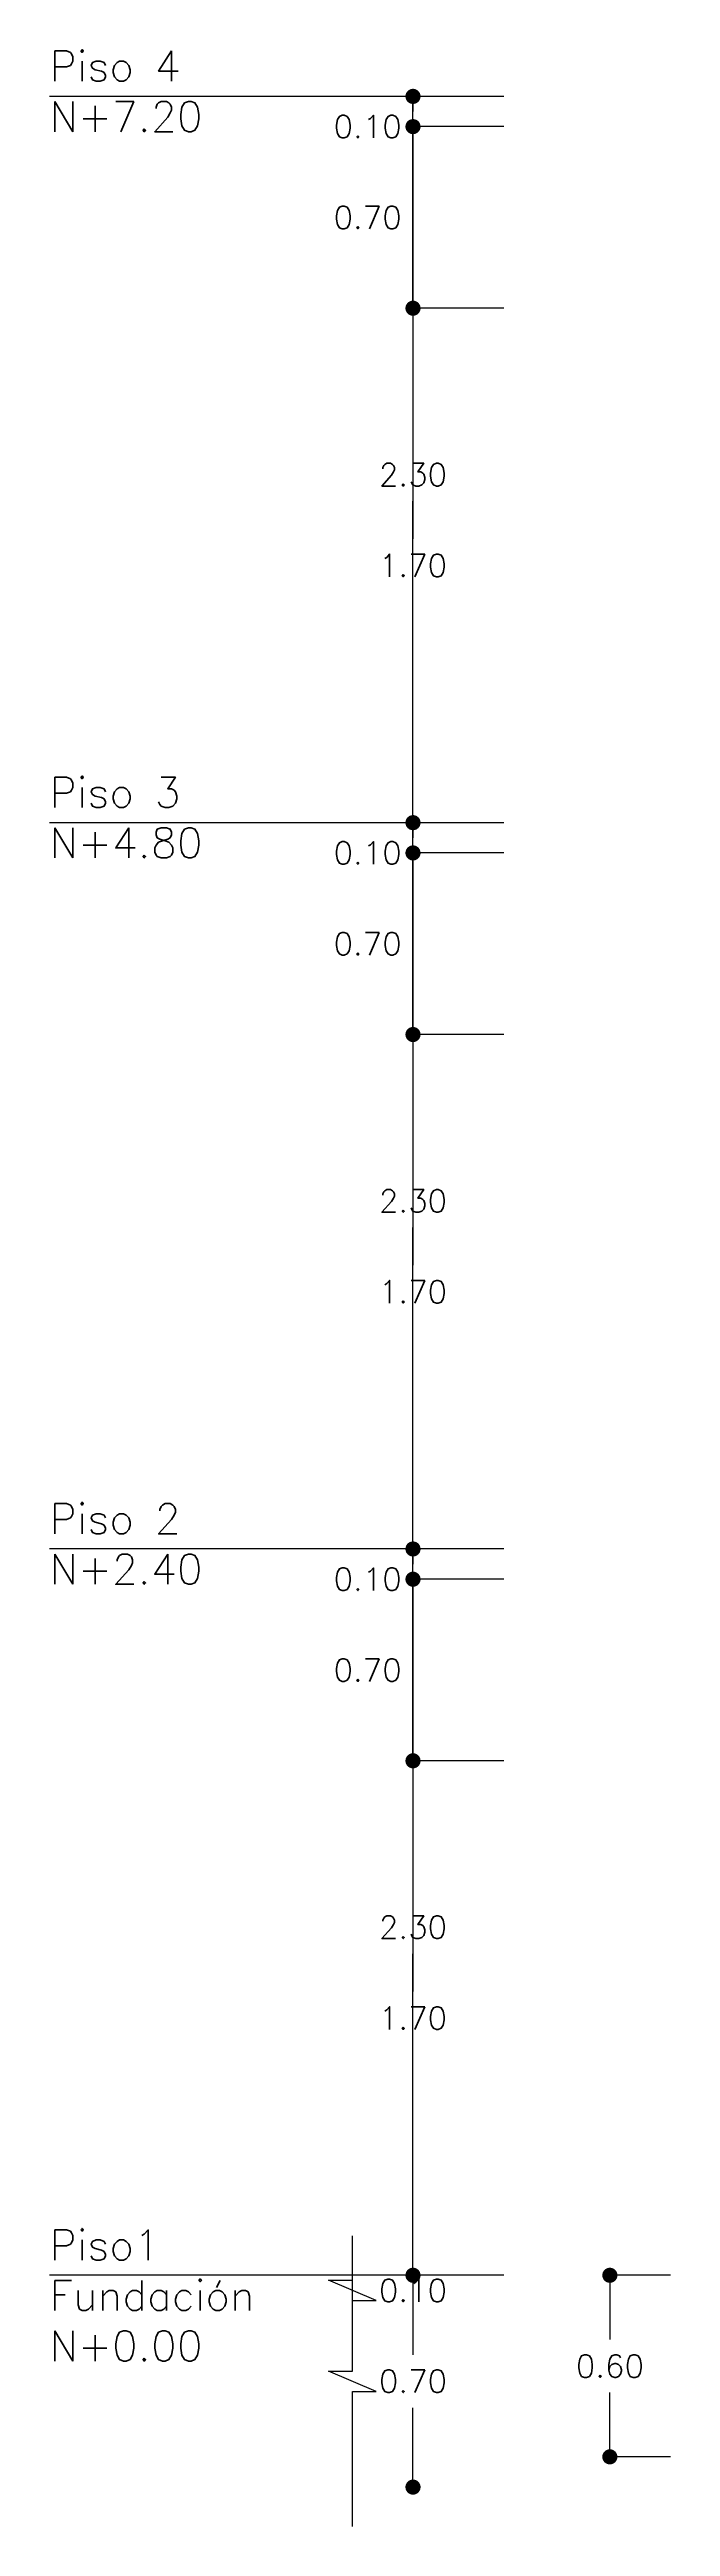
# Model space of a CAD drawing. Header units: millimetres. Extents: x -99999999 to 100000000, y -41 to 20.
# Drawn here: x 99999997.95 to 100000000, y -0.83 to 7.35 of the extents above; entities that cross this region are included whole.
import ezdxf

# ---------------------------------------------------------------- set-up
doc = ezdxf.new("R2010")
doc.units = ezdxf.units.MM
doc.header["$LTSCALE"] = 0.01
doc.header["$PDMODE"] = 3
for name, color, linetype in [('FC_COTAS', 1, 'Continuous'), ('FC_ET_VSMM', 3, 'Continuous'), ('FC_LINEA CORTE', 1, 'Continuous'), ('FC_R-80', 11, 'Continuous')]:
    doc.layers.add(name, color=color, linetype=linetype)
doc.styles.add('FC_TEXT1', font='romans.shx')
doc.dimstyles.new('FC_COTAS', dxfattribs={"dimtxt": 0.0015, "dimasz": 0.001, "dimexe": 0, "dimexo": 0, "dimgap": 0.001, "dimtad": 1, "dimtih": 1, "dimtoh": 1, "dimzin": 0, "dimdsep": 46, "dimtxsty": 'FC_TEXT1', "dimblk": 'DOT', "dimcen": 0.09, "dimclrd": 256, "dimclre": 256, "dimclrt": 256, "dimadec": 0, "dimazin": 0, "dimtfac": 1, "dimtix": 1, "dimtmove": 2, "dimatfit": 3, "dimfxl": 1.002, "dimtolj": 1, "dimtzin": 0, "dimlwd": -1, "dimarcsym": 0})

# ---------------------------------------------------------------- blocks, each defined once
blk = doc.blocks.new('*D291')
at = {"layer": 'Defpoints', "color": 0, "ltscale": 0.6, "transparency": 16777216}
for p in [(99999999.15, 0), (99999999.15, -0.1), (99999999.15, -0.1)]:
    blk.add_point(p, dxfattribs=at)
at = {"layer": 'FC_COTAS', "ltscale": 0.6, "transparency": 16777216}
blk.add_line((99999999.15, 0), (99999999.15, -0.1), dxfattribs=at)
at = {"layer": 'FC_COTAS', "ltscale": 0.6, "transparency": 16777216, "insert": (99999999.15, -0.05), "char_height": 0.075, "attachment_point": 5, "style": 'FC_TEXT1'}
blk.add_mtext('\\A1;0.10', dxfattribs=at)
blk = doc.blocks.new('_Dot')
at = {"color": 0, "linetype": 'ByBlock', "lineweight": -2}
blk.add_line((-0.5, 0), (-1, 0), dxfattribs=at)
at = {"color": 0, "linetype": 'ByBlock', "const_width": 0.5}
blk.add_lwpolyline([(-0.25, 0, 1), (0.25, 0, 1)], format="xyb", close=True, dxfattribs=at)
blk = doc.blocks.new('*U290')
at = {"layer": 'FC_LINEA CORTE'}
blk.add_lwpolyline([(0, -0.0036), (0, -0.00067), (0.00157, -0.00067), (-0.00157, 0.00067), (0, 0.00067), (0, 0.0036)], dxfattribs=at)
blk = doc.blocks.new('*D292')
at = {"layer": 'Defpoints', "color": 0, "ltscale": 0.6, "transparency": 16777216}
for p in [(99999999.15, 1.7), (99999999.45, 1.7), (99999999.45, 0)]:
    blk.add_point(p, dxfattribs=at)
at = {"layer": 'FC_COTAS', "lineweight": -2, "ltscale": 0.6, "transparency": 16777216}
for p, q in [((99999999.45, 1.7), (99999999.15, 1.7)), ((99999999.45, 0), (99999999.15, 0))]:
    blk.add_line(p, q, dxfattribs=at)
at = {"layer": 'FC_COTAS', "ltscale": 0.6, "transparency": 16777216}
for p, q in [((99999999.15, 1.65), (99999999.15, 0.9375)), ((99999999.15, 0.05), (99999999.15, 0.7625))]:
    blk.add_line(p, q, dxfattribs=at)
at = {"layer": 'FC_COTAS', "ltscale": 0.6, "transparency": 16777216, "xscale": 0.05, "yscale": 0.05, "zscale": 0.05}
for p, rotation in [((99999999.15, 1.7), 90), ((99999999.15, 0), 270)]:
    blk.add_blockref('_Dot', p, dxfattribs=dict(at, rotation=rotation))
at = {"layer": 'FC_COTAS', "ltscale": 0.6, "transparency": 16777216, "insert": (99999999.15, 0.85), "char_height": 0.075, "attachment_point": 5, "style": 'FC_TEXT1'}
blk.add_mtext('\\A1;1.70', dxfattribs=at)
blk = doc.blocks.new('*D293')
at = {"layer": 'Defpoints', "color": 0, "ltscale": 0.6, "transparency": 16777216}
for p in [(99999999.15, 2.4), (99999999.45, 2.4), (99999999.45, 1.7)]:
    blk.add_point(p, dxfattribs=at)
at = {"layer": 'FC_COTAS', "lineweight": -2, "ltscale": 0.6, "transparency": 16777216}
for p, q in [((99999999.45, 2.4), (99999999.15, 2.4)), ((99999999.45, 1.7), (99999999.15, 1.7))]:
    blk.add_line(p, q, dxfattribs=at)
at = {"layer": 'FC_COTAS', "ltscale": 0.6, "transparency": 16777216}
blk.add_line((99999999.15, 1.75), (99999999.15, 2.35), dxfattribs=at)
at = {"layer": 'FC_COTAS', "ltscale": 0.6, "transparency": 16777216, "xscale": 0.05, "yscale": 0.05, "zscale": 0.05}
for p, rotation in [((99999999.15, 2.4), 90), ((99999999.15, 1.7), 270)]:
    blk.add_blockref('_Dot', p, dxfattribs=dict(at, rotation=rotation))
at = {"layer": 'FC_COTAS', "ltscale": 0.6, "transparency": 16777216, "insert": (99999999, 2), "char_height": 0.075, "attachment_point": 5, "style": 'FC_TEXT1'}
blk.add_mtext('\\A1;0.70', dxfattribs=at)
blk = doc.blocks.new('*D294')
at = {"layer": 'Defpoints', "color": 0, "ltscale": 0.6, "transparency": 16777216}
for p in [(99999999.15, 4.1), (99999999.45, 4.1), (99999999.45, 2.4)]:
    blk.add_point(p, dxfattribs=at)
at = {"layer": 'FC_COTAS', "lineweight": -2, "ltscale": 0.6, "transparency": 16777216}
for p, q in [((99999999.45, 4.1), (99999999.15, 4.1)), ((99999999.45, 2.4), (99999999.15, 2.4))]:
    blk.add_line(p, q, dxfattribs=at)
at = {"layer": 'FC_COTAS', "ltscale": 0.6, "transparency": 16777216}
for p, q in [((99999999.15, 4.05), (99999999.15, 3.3375)), ((99999999.15, 2.45), (99999999.15, 3.1625))]:
    blk.add_line(p, q, dxfattribs=at)
at = {"layer": 'FC_COTAS', "ltscale": 0.6, "transparency": 16777216, "xscale": 0.05, "yscale": 0.05, "zscale": 0.05}
for p, rotation in [((99999999.15, 4.1), 90), ((99999999.15, 2.4), 270)]:
    blk.add_blockref('_Dot', p, dxfattribs=dict(at, rotation=rotation))
at = {"layer": 'FC_COTAS', "ltscale": 0.6, "transparency": 16777216, "insert": (99999999.15, 3.25), "char_height": 0.075, "attachment_point": 5, "style": 'FC_TEXT1'}
blk.add_mtext('\\A1;1.70', dxfattribs=at)
blk = doc.blocks.new('*D295')
at = {"layer": 'Defpoints', "color": 0, "ltscale": 0.6, "transparency": 16777216}
for p in [(99999999.15, 4.8), (99999999.45, 4.8), (99999999.45, 4.1)]:
    blk.add_point(p, dxfattribs=at)
at = {"layer": 'FC_COTAS', "lineweight": -2, "ltscale": 0.6, "transparency": 16777216}
for p, q in [((99999999.45, 4.8), (99999999.15, 4.8)), ((99999999.45, 4.1), (99999999.15, 4.1))]:
    blk.add_line(p, q, dxfattribs=at)
at = {"layer": 'FC_COTAS', "ltscale": 0.6, "transparency": 16777216}
blk.add_line((99999999.15, 4.15), (99999999.15, 4.75), dxfattribs=at)
at = {"layer": 'FC_COTAS', "ltscale": 0.6, "transparency": 16777216, "xscale": 0.05, "yscale": 0.05, "zscale": 0.05}
for p, rotation in [((99999999.15, 4.8), 90), ((99999999.15, 4.1), 270)]:
    blk.add_blockref('_Dot', p, dxfattribs=dict(at, rotation=rotation))
at = {"layer": 'FC_COTAS', "ltscale": 0.6, "transparency": 16777216, "insert": (99999999, 4.4), "char_height": 0.075, "attachment_point": 5, "style": 'FC_TEXT1'}
blk.add_mtext('\\A1;0.70', dxfattribs=at)
blk = doc.blocks.new('*D296')
at = {"layer": 'Defpoints', "color": 0, "ltscale": 0.6, "transparency": 16777216}
for p in [(99999999.15, 6.5), (99999999.45, 6.5), (99999999.45, 4.8)]:
    blk.add_point(p, dxfattribs=at)
at = {"layer": 'FC_COTAS', "lineweight": -2, "ltscale": 0.6, "transparency": 16777216}
for p, q in [((99999999.45, 6.5), (99999999.15, 6.5)), ((99999999.45, 4.8), (99999999.15, 4.8))]:
    blk.add_line(p, q, dxfattribs=at)
at = {"layer": 'FC_COTAS', "ltscale": 0.6, "transparency": 16777216}
for p, q in [((99999999.15, 6.45), (99999999.15, 5.7375)), ((99999999.15, 4.85), (99999999.15, 5.5625))]:
    blk.add_line(p, q, dxfattribs=at)
at = {"layer": 'FC_COTAS', "ltscale": 0.6, "transparency": 16777216, "xscale": 0.05, "yscale": 0.05, "zscale": 0.05}
for p, rotation in [((99999999.15, 6.5), 90), ((99999999.15, 4.8), 270)]:
    blk.add_blockref('_Dot', p, dxfattribs=dict(at, rotation=rotation))
at = {"layer": 'FC_COTAS', "ltscale": 0.6, "transparency": 16777216, "insert": (99999999.15, 5.65), "char_height": 0.075, "attachment_point": 5, "style": 'FC_TEXT1'}
blk.add_mtext('\\A1;1.70', dxfattribs=at)
blk = doc.blocks.new('*D297')
at = {"layer": 'Defpoints', "color": 0, "ltscale": 0.6, "transparency": 16777216}
for p in [(99999999.15, 7.2), (99999999.45, 7.2), (99999999.45, 6.5)]:
    blk.add_point(p, dxfattribs=at)
at = {"layer": 'FC_COTAS', "lineweight": -2, "ltscale": 0.6, "transparency": 16777216}
for p, q in [((99999999.45, 7.2), (99999999.15, 7.2)), ((99999999.45, 6.5), (99999999.15, 6.5))]:
    blk.add_line(p, q, dxfattribs=at)
at = {"layer": 'FC_COTAS', "ltscale": 0.6, "transparency": 16777216}
blk.add_line((99999999.15, 6.55), (99999999.15, 7.15), dxfattribs=at)
at = {"layer": 'FC_COTAS', "ltscale": 0.6, "transparency": 16777216, "xscale": 0.05, "yscale": 0.05, "zscale": 0.05}
for p, rotation in [((99999999.15, 7.2), 90), ((99999999.15, 6.5), 270)]:
    blk.add_blockref('_Dot', p, dxfattribs=dict(at, rotation=rotation))
at = {"layer": 'FC_COTAS', "ltscale": 0.6, "transparency": 16777216, "insert": (99999999, 6.8), "char_height": 0.075, "attachment_point": 5, "style": 'FC_TEXT1'}
blk.add_mtext('\\A1;0.70', dxfattribs=at)
blk = doc.blocks.new('*D298')
at = {"layer": 'Defpoints', "color": 0, "ltscale": 0.6, "transparency": 16777216}
for p in [(100000000, 0), (99999999.8, 0), (100000000, -0.6)]:
    blk.add_point(p, dxfattribs=at)
at = {"layer": 'FC_COTAS', "lineweight": -2, "ltscale": 0.6, "transparency": 16777216}
for p, q in [((100000000, 0), (99999999.8, 0)), ((100000000, -0.6), (99999999.8, -0.6))]:
    blk.add_line(p, q, dxfattribs=at)
at = {"layer": 'FC_COTAS', "ltscale": 0.6, "transparency": 16777216}
for p, q in [((99999999.8, -0.05), (99999999.8, -0.2125)), ((99999999.8, -0.55), (99999999.8, -0.3875))]:
    blk.add_line(p, q, dxfattribs=at)
at = {"layer": 'FC_COTAS', "ltscale": 0.6, "transparency": 16777216, "xscale": 0.05, "yscale": 0.05, "zscale": 0.05}
for p, rotation in [((99999999.8, 0), 90), ((99999999.8, -0.6), 270)]:
    blk.add_blockref('_Dot', p, dxfattribs=dict(at, rotation=rotation))
at = {"layer": 'FC_COTAS', "ltscale": 0.6, "transparency": 16777216, "insert": (99999999.8, -0.3), "char_height": 0.075, "attachment_point": 5, "style": 'FC_TEXT1'}
blk.add_mtext('\\A1;0.60', dxfattribs=at)
blk = doc.blocks.new('*D301')
at = {"layer": 'Defpoints', "color": 0, "ltscale": 0.6, "transparency": 16777216}
for p in [(99999999.15, 0), (99999999.15, -0.1), (99999999.15, -0.1)]:
    blk.add_point(p, dxfattribs=at)
at = {"layer": 'FC_COTAS', "ltscale": 0.6, "transparency": 16777216}
blk.add_line((99999999.15, 0), (99999999.15, -0.1), dxfattribs=at)
at = {"layer": 'FC_COTAS', "ltscale": 0.6, "transparency": 16777216, "insert": (99999999.15, -0.05), "char_height": 0.075, "attachment_point": 5, "style": 'FC_TEXT1'}
blk.add_mtext('\\A1;0.10', dxfattribs=at)
blk = doc.blocks.new('*D303')
at = {"layer": 'Defpoints', "color": 0, "ltscale": 0.6, "transparency": 16777216}
for p in [(99999999.15, 1.7), (99999999.45, 1.7), (99999999.45, 0)]:
    blk.add_point(p, dxfattribs=at)
at = {"layer": 'FC_COTAS', "lineweight": -2, "ltscale": 0.6, "transparency": 16777216}
for p, q in [((99999999.45, 1.7), (99999999.15, 1.7)), ((99999999.45, 0), (99999999.15, 0))]:
    blk.add_line(p, q, dxfattribs=at)
at = {"layer": 'FC_COTAS', "ltscale": 0.6, "transparency": 16777216}
for p, q in [((99999999.15, 1.65), (99999999.15, 0.9375)), ((99999999.15, 0.05), (99999999.15, 0.7625))]:
    blk.add_line(p, q, dxfattribs=at)
at = {"layer": 'FC_COTAS', "ltscale": 0.6, "transparency": 16777216, "xscale": 0.05, "yscale": 0.05, "zscale": 0.05}
for p, rotation in [((99999999.15, 1.7), 90), ((99999999.15, 0), 270)]:
    blk.add_blockref('_Dot', p, dxfattribs=dict(at, rotation=rotation))
at = {"layer": 'FC_COTAS', "ltscale": 0.6, "transparency": 16777216, "insert": (99999999.15, 0.85), "char_height": 0.075, "attachment_point": 5, "style": 'FC_TEXT1'}
blk.add_mtext('\\A1;1.70', dxfattribs=at)
blk = doc.blocks.new('*D304')
at = {"layer": 'Defpoints', "color": 0, "ltscale": 0.6, "transparency": 16777216}
for p in [(99999999.15, 2.4), (99999999.45, 2.4), (99999999.45, 1.7)]:
    blk.add_point(p, dxfattribs=at)
at = {"layer": 'FC_COTAS', "lineweight": -2, "ltscale": 0.6, "transparency": 16777216}
for p, q in [((99999999.45, 2.4), (99999999.15, 2.4)), ((99999999.45, 1.7), (99999999.15, 1.7))]:
    blk.add_line(p, q, dxfattribs=at)
at = {"layer": 'FC_COTAS', "ltscale": 0.6, "transparency": 16777216}
blk.add_line((99999999.15, 1.75), (99999999.15, 2.35), dxfattribs=at)
at = {"layer": 'FC_COTAS', "ltscale": 0.6, "transparency": 16777216, "xscale": 0.05, "yscale": 0.05, "zscale": 0.05}
for p, rotation in [((99999999.15, 2.4), 90), ((99999999.15, 1.7), 270)]:
    blk.add_blockref('_Dot', p, dxfattribs=dict(at, rotation=rotation))
at = {"layer": 'FC_COTAS', "ltscale": 0.6, "transparency": 16777216, "insert": (99999999, 2), "char_height": 0.075, "attachment_point": 5, "style": 'FC_TEXT1'}
blk.add_mtext('\\A1;0.70', dxfattribs=at)
blk = doc.blocks.new('*D305')
at = {"layer": 'Defpoints', "color": 0, "ltscale": 0.6, "transparency": 16777216}
for p in [(99999999.15, 4.1), (99999999.45, 4.1), (99999999.45, 2.4)]:
    blk.add_point(p, dxfattribs=at)
at = {"layer": 'FC_COTAS', "lineweight": -2, "ltscale": 0.6, "transparency": 16777216}
for p, q in [((99999999.45, 4.1), (99999999.15, 4.1)), ((99999999.45, 2.4), (99999999.15, 2.4))]:
    blk.add_line(p, q, dxfattribs=at)
at = {"layer": 'FC_COTAS', "ltscale": 0.6, "transparency": 16777216}
for p, q in [((99999999.15, 4.05), (99999999.15, 3.3375)), ((99999999.15, 2.45), (99999999.15, 3.1625))]:
    blk.add_line(p, q, dxfattribs=at)
at = {"layer": 'FC_COTAS', "ltscale": 0.6, "transparency": 16777216, "xscale": 0.05, "yscale": 0.05, "zscale": 0.05}
for p, rotation in [((99999999.15, 4.1), 90), ((99999999.15, 2.4), 270)]:
    blk.add_blockref('_Dot', p, dxfattribs=dict(at, rotation=rotation))
at = {"layer": 'FC_COTAS', "ltscale": 0.6, "transparency": 16777216, "insert": (99999999.15, 3.25), "char_height": 0.075, "attachment_point": 5, "style": 'FC_TEXT1'}
blk.add_mtext('\\A1;1.70', dxfattribs=at)
blk = doc.blocks.new('*D306')
at = {"layer": 'Defpoints', "color": 0, "ltscale": 0.6, "transparency": 16777216}
for p in [(99999999.15, 4.8), (99999999.45, 4.8), (99999999.45, 4.1)]:
    blk.add_point(p, dxfattribs=at)
at = {"layer": 'FC_COTAS', "lineweight": -2, "ltscale": 0.6, "transparency": 16777216}
for p, q in [((99999999.45, 4.8), (99999999.15, 4.8)), ((99999999.45, 4.1), (99999999.15, 4.1))]:
    blk.add_line(p, q, dxfattribs=at)
at = {"layer": 'FC_COTAS', "ltscale": 0.6, "transparency": 16777216}
blk.add_line((99999999.15, 4.15), (99999999.15, 4.75), dxfattribs=at)
at = {"layer": 'FC_COTAS', "ltscale": 0.6, "transparency": 16777216, "xscale": 0.05, "yscale": 0.05, "zscale": 0.05}
for p, rotation in [((99999999.15, 4.8), 90), ((99999999.15, 4.1), 270)]:
    blk.add_blockref('_Dot', p, dxfattribs=dict(at, rotation=rotation))
at = {"layer": 'FC_COTAS', "ltscale": 0.6, "transparency": 16777216, "insert": (99999999, 4.4), "char_height": 0.075, "attachment_point": 5, "style": 'FC_TEXT1'}
blk.add_mtext('\\A1;0.70', dxfattribs=at)
blk = doc.blocks.new('*D307')
at = {"layer": 'Defpoints', "color": 0, "ltscale": 0.6, "transparency": 16777216}
for p in [(99999999.15, 6.5), (99999999.45, 6.5), (99999999.45, 4.8)]:
    blk.add_point(p, dxfattribs=at)
at = {"layer": 'FC_COTAS', "lineweight": -2, "ltscale": 0.6, "transparency": 16777216}
for p, q in [((99999999.45, 6.5), (99999999.15, 6.5)), ((99999999.45, 4.8), (99999999.15, 4.8))]:
    blk.add_line(p, q, dxfattribs=at)
at = {"layer": 'FC_COTAS', "ltscale": 0.6, "transparency": 16777216}
for p, q in [((99999999.15, 6.45), (99999999.15, 5.7375)), ((99999999.15, 4.85), (99999999.15, 5.5625))]:
    blk.add_line(p, q, dxfattribs=at)
at = {"layer": 'FC_COTAS', "ltscale": 0.6, "transparency": 16777216, "xscale": 0.05, "yscale": 0.05, "zscale": 0.05}
for p, rotation in [((99999999.15, 6.5), 90), ((99999999.15, 4.8), 270)]:
    blk.add_blockref('_Dot', p, dxfattribs=dict(at, rotation=rotation))
at = {"layer": 'FC_COTAS', "ltscale": 0.6, "transparency": 16777216, "insert": (99999999.15, 5.65), "char_height": 0.075, "attachment_point": 5, "style": 'FC_TEXT1'}
blk.add_mtext('\\A1;1.70', dxfattribs=at)
blk = doc.blocks.new('*D308')
at = {"layer": 'Defpoints', "color": 0, "ltscale": 0.6, "transparency": 16777216}
for p in [(99999999.15, 7.2), (99999999.45, 7.2), (99999999.45, 6.5)]:
    blk.add_point(p, dxfattribs=at)
at = {"layer": 'FC_COTAS', "lineweight": -2, "ltscale": 0.6, "transparency": 16777216}
for p, q in [((99999999.45, 7.2), (99999999.15, 7.2)), ((99999999.45, 6.5), (99999999.15, 6.5))]:
    blk.add_line(p, q, dxfattribs=at)
at = {"layer": 'FC_COTAS', "ltscale": 0.6, "transparency": 16777216}
blk.add_line((99999999.15, 6.55), (99999999.15, 7.15), dxfattribs=at)
at = {"layer": 'FC_COTAS', "ltscale": 0.6, "transparency": 16777216, "xscale": 0.05, "yscale": 0.05, "zscale": 0.05}
for p, rotation in [((99999999.15, 7.2), 90), ((99999999.15, 6.5), 270)]:
    blk.add_blockref('_Dot', p, dxfattribs=dict(at, rotation=rotation))
at = {"layer": 'FC_COTAS', "ltscale": 0.6, "transparency": 16777216, "insert": (99999999, 6.8), "char_height": 0.075, "attachment_point": 5, "style": 'FC_TEXT1'}
blk.add_mtext('\\A1;0.70', dxfattribs=at)
blk = doc.blocks.new('*D309')
at = {"layer": 'Defpoints', "color": 0, "ltscale": 0.6, "transparency": 16777216}
for p in [(100000000, 0), (99999999.8, 0), (100000000, -0.6)]:
    blk.add_point(p, dxfattribs=at)
at = {"layer": 'FC_COTAS', "lineweight": -2, "ltscale": 0.6, "transparency": 16777216}
for p, q in [((100000000, 0), (99999999.8, 0)), ((100000000, -0.6), (99999999.8, -0.6))]:
    blk.add_line(p, q, dxfattribs=at)
at = {"layer": 'FC_COTAS', "ltscale": 0.6, "transparency": 16777216}
for p, q in [((99999999.8, -0.05), (99999999.8, -0.2125)), ((99999999.8, -0.55), (99999999.8, -0.3875))]:
    blk.add_line(p, q, dxfattribs=at)
at = {"layer": 'FC_COTAS', "ltscale": 0.6, "transparency": 16777216, "xscale": 0.05, "yscale": 0.05, "zscale": 0.05}
for p, rotation in [((99999999.8, 0), 90), ((99999999.8, -0.6), 270)]:
    blk.add_blockref('_Dot', p, dxfattribs=dict(at, rotation=rotation))
at = {"layer": 'FC_COTAS', "ltscale": 0.6, "transparency": 16777216, "insert": (99999999.8, -0.3), "char_height": 0.075, "attachment_point": 5, "style": 'FC_TEXT1'}
blk.add_mtext('\\A1;0.60', dxfattribs=at)
blk = doc.blocks.new('*D488')
at = {"layer": 'Defpoints', "color": 0, "ltscale": 0.6, "transparency": 16777216}
for p in [(99999999.15, 0), (99999999.15, -0.7), (99999999.15, -0.7)]:
    blk.add_point(p, dxfattribs=at)
at = {"layer": 'FC_COTAS', "ltscale": 0.6, "transparency": 16777216}
for p, q in [((99999999.15, -0.05), (99999999.15, -0.2625)), ((99999999.15, -0.65), (99999999.15, -0.4375))]:
    blk.add_line(p, q, dxfattribs=at)
at = {"layer": 'FC_COTAS', "ltscale": 0.6, "transparency": 16777216, "xscale": 0.05, "yscale": 0.05, "zscale": 0.05}
for p, rotation in [((99999999.15, 0), 90), ((99999999.15, -0.7), 270)]:
    blk.add_blockref('_Dot', p, dxfattribs=dict(at, rotation=rotation))
at = {"layer": 'FC_COTAS', "ltscale": 0.6, "transparency": 16777216, "insert": (99999999.15, -0.35), "char_height": 0.075, "attachment_point": 5, "style": 'FC_TEXT1'}
blk.add_mtext('\\A1;0.70', dxfattribs=at)
blk = doc.blocks.new('*U311')
at = {"layer": 'FC_LINEA CORTE'}
blk.add_lwpolyline([(0, -0.0096), (0, -0.00067), (0.00157, -0.00067), (-0.00157, 0.00067), (0, 0.00067), (0, 0.0096)], dxfattribs=at)
blk = doc.blocks.new('*D489')
at = {"layer": 'Defpoints', "color": 0, "ltscale": 0.6, "transparency": 16777216}
for p in [(99999999.15, 2.3), (99999999.45, 2.3), (99999999.45, 0)]:
    blk.add_point(p, dxfattribs=at)
at = {"layer": 'FC_COTAS', "lineweight": -2, "ltscale": 0.6, "transparency": 16777216}
for p, q in [((99999999.45, 2.3), (99999999.15, 2.3)), ((99999999.45, 0), (99999999.15, 0))]:
    blk.add_line(p, q, dxfattribs=at)
at = {"layer": 'FC_COTAS', "ltscale": 0.6, "transparency": 16777216}
for p, q in [((99999999.15, 2.25), (99999999.15, 1.2375)), ((99999999.15, 0.05), (99999999.15, 1.0625))]:
    blk.add_line(p, q, dxfattribs=at)
at = {"layer": 'FC_COTAS', "ltscale": 0.6, "transparency": 16777216, "xscale": 0.05, "yscale": 0.05, "zscale": 0.05}
for p, rotation in [((99999999.15, 2.3), 90), ((99999999.15, 0), 270)]:
    blk.add_blockref('_Dot', p, dxfattribs=dict(at, rotation=rotation))
at = {"layer": 'FC_COTAS', "ltscale": 0.6, "transparency": 16777216, "insert": (99999999.15, 1.15), "char_height": 0.075, "attachment_point": 5, "style": 'FC_TEXT1'}
blk.add_mtext('\\A1;2.30', dxfattribs=at)
blk = doc.blocks.new('*D490')
at = {"layer": 'Defpoints', "color": 0, "ltscale": 0.6, "transparency": 16777216}
for p in [(99999999.15, 2.4), (99999999.45, 2.4), (99999999.45, 2.3)]:
    blk.add_point(p, dxfattribs=at)
at = {"layer": 'FC_COTAS', "lineweight": -2, "ltscale": 0.6, "transparency": 16777216}
for p, q in [((99999999.45, 2.4), (99999999.15, 2.4)), ((99999999.45, 2.3), (99999999.15, 2.3))]:
    blk.add_line(p, q, dxfattribs=at)
at = {"layer": 'FC_COTAS', "ltscale": 0.6, "transparency": 16777216}
blk.add_line((99999999.15, 2.3), (99999999.15, 2.4), dxfattribs=at)
at = {"layer": 'FC_COTAS', "ltscale": 0.6, "transparency": 16777216, "insert": (99999999, 2.3), "char_height": 0.075, "attachment_point": 5, "style": 'FC_TEXT1'}
blk.add_mtext('\\A1;0.10', dxfattribs=at)
blk = doc.blocks.new('*D491')
at = {"layer": 'Defpoints', "color": 0, "ltscale": 0.6, "transparency": 16777216}
for p in [(99999999.15, 4.7), (99999999.45, 4.7), (99999999.45, 2.4)]:
    blk.add_point(p, dxfattribs=at)
at = {"layer": 'FC_COTAS', "lineweight": -2, "ltscale": 0.6, "transparency": 16777216}
for p, q in [((99999999.45, 4.7), (99999999.15, 4.7)), ((99999999.45, 2.4), (99999999.15, 2.4))]:
    blk.add_line(p, q, dxfattribs=at)
at = {"layer": 'FC_COTAS', "ltscale": 0.6, "transparency": 16777216}
for p, q in [((99999999.15, 4.65), (99999999.15, 3.6375)), ((99999999.15, 2.45), (99999999.15, 3.4625))]:
    blk.add_line(p, q, dxfattribs=at)
at = {"layer": 'FC_COTAS', "ltscale": 0.6, "transparency": 16777216, "xscale": 0.05, "yscale": 0.05, "zscale": 0.05}
for p, rotation in [((99999999.15, 4.7), 90), ((99999999.15, 2.4), 270)]:
    blk.add_blockref('_Dot', p, dxfattribs=dict(at, rotation=rotation))
at = {"layer": 'FC_COTAS', "ltscale": 0.6, "transparency": 16777216, "insert": (99999999.15, 3.55), "char_height": 0.075, "attachment_point": 5, "style": 'FC_TEXT1'}
blk.add_mtext('\\A1;2.30', dxfattribs=at)
blk = doc.blocks.new('*D492')
at = {"layer": 'Defpoints', "color": 0, "ltscale": 0.6, "transparency": 16777216}
for p in [(99999999.15, 4.8), (99999999.45, 4.8), (99999999.45, 4.7)]:
    blk.add_point(p, dxfattribs=at)
at = {"layer": 'FC_COTAS', "lineweight": -2, "ltscale": 0.6, "transparency": 16777216}
for p, q in [((99999999.45, 4.8), (99999999.15, 4.8)), ((99999999.45, 4.7), (99999999.15, 4.7))]:
    blk.add_line(p, q, dxfattribs=at)
at = {"layer": 'FC_COTAS', "ltscale": 0.6, "transparency": 16777216}
blk.add_line((99999999.15, 4.7), (99999999.15, 4.8), dxfattribs=at)
at = {"layer": 'FC_COTAS', "ltscale": 0.6, "transparency": 16777216, "insert": (99999999, 4.7), "char_height": 0.075, "attachment_point": 5, "style": 'FC_TEXT1'}
blk.add_mtext('\\A1;0.10', dxfattribs=at)
blk = doc.blocks.new('*D493')
at = {"layer": 'Defpoints', "color": 0, "ltscale": 0.6, "transparency": 16777216}
for p in [(99999999.15, 7.1), (99999999.45, 7.1), (99999999.45, 4.8)]:
    blk.add_point(p, dxfattribs=at)
at = {"layer": 'FC_COTAS', "lineweight": -2, "ltscale": 0.6, "transparency": 16777216}
for p, q in [((99999999.45, 7.1), (99999999.15, 7.1)), ((99999999.45, 4.8), (99999999.15, 4.8))]:
    blk.add_line(p, q, dxfattribs=at)
at = {"layer": 'FC_COTAS', "ltscale": 0.6, "transparency": 16777216}
for p, q in [((99999999.15, 7.05), (99999999.15, 6.0375)), ((99999999.15, 4.85), (99999999.15, 5.8625))]:
    blk.add_line(p, q, dxfattribs=at)
at = {"layer": 'FC_COTAS', "ltscale": 0.6, "transparency": 16777216, "xscale": 0.05, "yscale": 0.05, "zscale": 0.05}
for p, rotation in [((99999999.15, 7.1), 90), ((99999999.15, 4.8), 270)]:
    blk.add_blockref('_Dot', p, dxfattribs=dict(at, rotation=rotation))
at = {"layer": 'FC_COTAS', "ltscale": 0.6, "transparency": 16777216, "insert": (99999999.15, 5.95), "char_height": 0.075, "attachment_point": 5, "style": 'FC_TEXT1'}
blk.add_mtext('\\A1;2.30', dxfattribs=at)
blk = doc.blocks.new('*D494')
at = {"layer": 'Defpoints', "color": 0, "ltscale": 0.6, "transparency": 16777216}
for p in [(99999999.15, 7.2), (99999999.45, 7.2), (99999999.45, 7.1)]:
    blk.add_point(p, dxfattribs=at)
at = {"layer": 'FC_COTAS', "lineweight": -2, "ltscale": 0.6, "transparency": 16777216}
for p, q in [((99999999.45, 7.2), (99999999.15, 7.2)), ((99999999.45, 7.1), (99999999.15, 7.1))]:
    blk.add_line(p, q, dxfattribs=at)
at = {"layer": 'FC_COTAS', "ltscale": 0.6, "transparency": 16777216}
blk.add_line((99999999.15, 7.1), (99999999.15, 7.2), dxfattribs=at)
at = {"layer": 'FC_COTAS', "ltscale": 0.6, "transparency": 16777216, "insert": (99999999, 7.1), "char_height": 0.075, "attachment_point": 5, "style": 'FC_TEXT1'}
blk.add_mtext('\\A1;0.10', dxfattribs=at)
blk = doc.blocks.new('*D495')
at = {"layer": 'Defpoints', "color": 0, "ltscale": 0.6, "transparency": 16777216}
for p in [(100000000, 0), (99999999.8, 0), (100000000, -0.6)]:
    blk.add_point(p, dxfattribs=at)
at = {"layer": 'FC_COTAS', "lineweight": -2, "ltscale": 0.6, "transparency": 16777216}
for p, q in [((100000000, 0), (99999999.8, 0)), ((100000000, -0.6), (99999999.8, -0.6))]:
    blk.add_line(p, q, dxfattribs=at)
at = {"layer": 'FC_COTAS', "ltscale": 0.6, "transparency": 16777216}
for p, q in [((99999999.8, -0.05), (99999999.8, -0.2125)), ((99999999.8, -0.55), (99999999.8, -0.3875))]:
    blk.add_line(p, q, dxfattribs=at)
at = {"layer": 'FC_COTAS', "ltscale": 0.6, "transparency": 16777216, "xscale": 0.05, "yscale": 0.05, "zscale": 0.05}
for p, rotation in [((99999999.8, 0), 90), ((99999999.8, -0.6), 270)]:
    blk.add_blockref('_Dot', p, dxfattribs=dict(at, rotation=rotation))
at = {"layer": 'FC_COTAS', "ltscale": 0.6, "transparency": 16777216, "insert": (99999999.8, -0.3), "char_height": 0.075, "attachment_point": 5, "style": 'FC_TEXT1'}
blk.add_mtext('\\A1;0.60', dxfattribs=at)

msp = doc.modelspace()

# ---------------------------------------------------------------- linework, layer by layer
at = {"layer": 'FC_LINEA CORTE', "ltscale": 0.35}
for p, q in [((99999999.45, 7.2), (99999997.95, 7.2)), ((99999999.45, 7.2), (99999997.95, 7.2)), ((99999999.45, 7.2), (99999997.95, 7.2)), ((99999999.45, 4.8), (99999997.95, 4.8)), ((99999999.45, 4.8), (99999997.95, 4.8)), ((99999999.45, 4.8), (99999997.95, 4.8)), ((99999999.45, 2.4), (99999997.95, 2.4)), ((99999999.45, 2.4), (99999997.95, 2.4)), ((99999999.45, 2.4), (99999997.95, 2.4)), ((99999999.45, 0), (99999997.95, 0)), ((99999999.45, 0), (99999997.95, 0)), ((99999999.45, 0), (99999997.95, 0))]:
    msp.add_line(p, q, dxfattribs=at)

# ---------------------------------------------------------------- block references
at = {"layer": 'FC_ET_VSMM', "ltscale": 0.6, "xscale": 50, "yscale": 50, "zscale": 50}
for name, p in [('*U290', (99999998.95, -0.05)), ('*U290', (99999998.95, -0.05)), ('*U311', (99999998.95, -0.35))]:
    msp.add_blockref(name, p, dxfattribs=at)

# ---------------------------------------------------------------- texts
at = {"layer": 'FC_R-80', "ltscale": 0.6, "char_height": 0.1, "width": 0.75, "attachment_point": 1, "style": 'FC_TEXT1'}
for s, insert in [('Piso 4^M^JN+7.20', (99999997.95, 7.35)), ('Piso 4^M^JN+7.20', (99999997.95, 7.35)), ('Piso 4^M^JN+7.20', (99999997.95, 7.35)), ('Piso 3^M^JN+4.80', (99999997.95, 4.95)), ('Piso 3^M^JN+4.80', (99999997.95, 4.95)), ('Piso 3^M^JN+4.80', (99999997.95, 4.95)), ('Piso 2^M^JN+2.40', (99999997.95, 2.55)), ('Piso 2^M^JN+2.40', (99999997.95, 2.55)), ('Piso 2^M^JN+2.40', (99999997.95, 2.55)), ('Piso1^M^JFundación ^M^JN+0.00', (99999997.95, 0.15)), ('Piso1^M^JFundación ^M^JN+0.00', (99999997.95, 0.15)), ('Piso1^M^JFundación ^M^JN+0.00', (99999997.95, 0.15))]:
    msp.add_mtext(s, dxfattribs=dict(at, insert=insert))

# ---------------------------------------------------------------- dimensions: what is measured, and where the dimension line sits
at = {"layer": 'FC_COTAS', "ltscale": 0.6}
for base, p1, p2, picture, middle in [((99999999.15, 7.2), (99999999.45, 6.5), (99999999.45, 7.2), '*D297', (99999999, 6.8)), ((99999999.15, 7.2), (99999999.45, 6.5), (99999999.45, 7.2), '*D308', (99999999, 6.8)), ((99999999.15, 7.2), (99999999.45, 7.1), (99999999.45, 7.2), '*D494', (99999999, 7.1)), ((99999999.15, 7.1), (99999999.45, 4.8), (99999999.45, 7.1), '*D493', (99999999.15, 5.95)), ((99999999.15, 6.5), (99999999.45, 4.8), (99999999.45, 6.5), '*D296', (99999999.15, 5.65)), ((99999999.15, 6.5), (99999999.45, 4.8), (99999999.45, 6.5), '*D307', (99999999.15, 5.65)), ((99999999.15, 4.8), (99999999.45, 4.1), (99999999.45, 4.8), '*D295', (99999999, 4.4)), ((99999999.15, 4.8), (99999999.45, 4.1), (99999999.45, 4.8), '*D306', (99999999, 4.4)), ((99999999.15, 4.8), (99999999.45, 4.7), (99999999.45, 4.8), '*D492', (99999999, 4.7)), ((99999999.15, 4.7), (99999999.45, 2.4), (99999999.45, 4.7), '*D491', (99999999.15, 3.55)), ((99999999.15, 4.1), (99999999.45, 2.4), (99999999.45, 4.1), '*D294', (99999999.15, 3.25)), ((99999999.15, 4.1), (99999999.45, 2.4), (99999999.45, 4.1), '*D305', (99999999.15, 3.25)), ((99999999.15, 2.4), (99999999.45, 1.7), (99999999.45, 2.4), '*D293', (99999999, 2)), ((99999999.15, 2.4), (99999999.45, 1.7), (99999999.45, 2.4), '*D304', (99999999, 2)), ((99999999.15, 2.4), (99999999.45, 2.3), (99999999.45, 2.4), '*D490', (99999999, 2.3)), ((99999999.15, 2.3), (99999999.45, 0), (99999999.45, 2.3), '*D489', (99999999.15, 1.15)), ((99999999.15, 1.7), (99999999.45, 0), (99999999.45, 1.7), '*D292', (99999999.15, 0.85)), ((99999999.15, 1.7), (99999999.45, 0), (99999999.45, 1.7), '*D303', (99999999.15, 0.85)), ((99999999.15, -0.7), (99999999.15, 0), (99999999.15, -0.7), '*D488', (99999999.15, -0.35)), ((99999999.15, -0.1), (99999999.15, 0), (99999999.15, -0.1), '*D291', (99999999.15, -0.05)), ((99999999.15, -0.1), (99999999.15, 0), (99999999.15, -0.1), '*D301', (99999999.15, -0.05)), ((99999999.8, 0), (100000000, -0.6), (100000000, 0), '*D298', (99999999.8, -0.3)), ((99999999.8, 0), (100000000, -0.6), (100000000, 0), '*D309', (99999999.8, -0.3)), ((99999999.8, 0), (100000000, -0.6), (100000000, 0), '*D495', (99999999.8, -0.3))]:
    dim = msp.add_linear_dim(base=base, p1=p1, p2=p2, angle=90, dimstyle='FC_COTAS', override={"dimscale": 0, "dimtxt": 0.0015, "dimasz": 0.001, "dimblk1": 'Dot', "dimblk2": 'Dot', "dimsah": 1, "dimtix": 1, "dimtofl": 1, "dimtmove": 2, "dimatfit": 3}, dxfattribs=at)
    dim.commit()
    dim.dimension.update_dxf_attribs({"geometry": picture, "text_midpoint": middle, "dimtype": 128})

doc.saveas('drawing.dxf')
